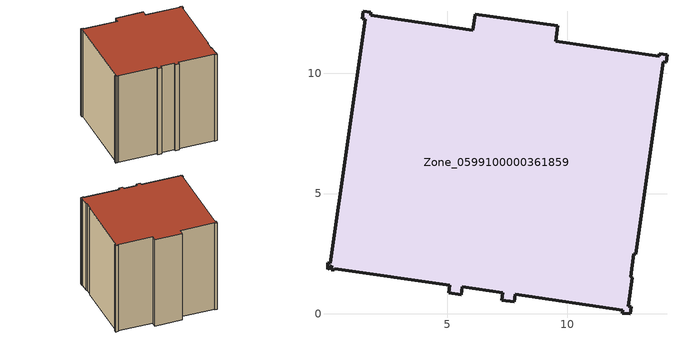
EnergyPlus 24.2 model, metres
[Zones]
Zone_0599100000361859
 floor ground (C_G): 12.85,2.48 12.77,2.49 12.63,1.53 12.71,1.5 12.54,0.32 12.66,0.3 12.62,0 12.29,0.03 12.31,0.15 7.84,0.81 7.79,0.49 7.27,0.56 7.31,0.88 5.64,1.12 5.59,0.8 5.07,0.88 5.11,1.19 0.33,1.88 0.32,1.82 0.19,1.84 0.21,2 0.03,1.86 0.03,2.12 0.15,2.11 1.59,12.25 1.47,12.27 1.51,12.58 1.83,12.54 1.82,12.42 6.08,11.8 6.18,12.46 9.61,11.98 9.52,11.33 13.82,10.71 13.83,10.82 14.15,10.77 14.11,10.46 13.99,10.47 z2.05
 wall outside (C_F): 0.33,1.88 5.11,1.19 5.07,0.88 5.59,0.8 5.64,1.12 7.31,0.88 7.27,0.56 7.79,0.49 7.84,0.81 12.31,0.15 12.29,0.03 12.62,0 12.66,0.3 12.54,0.32 12.71,1.5 12.63,1.53 12.77,2.49 12.85,2.48 13.99,10.47 14.11,10.46 14.15,10.77 13.83,10.82 13.82,10.71 9.52,11.33 9.61,11.98 6.18,12.46 6.08,11.8 1.82,12.42 1.83,12.54 1.51,12.58 1.47,12.27 1.59,12.25 0.15,2.11 0.03,2.12 0.03,1.86 0.21,2 0.19,1.84 0.32,1.82 0.33,1.88 z2.05:14.12
 roof outside (C_R): 12.77,2.49 12.85,2.48 13.99,10.47 14.11,10.46 14.15,10.77 13.83,10.82 13.82,10.71 9.52,11.33 9.61,11.98 6.18,12.46 6.08,11.8 1.82,12.42 1.83,12.54 1.51,12.58 1.47,12.27 1.59,12.25 0.15,2.11 0.03,2.12 0.03,1.86 0.21,2 0.19,1.84 0.32,1.82 0.33,1.88 5.11,1.19 5.07,0.88 5.59,0.8 5.64,1.12 7.31,0.88 7.27,0.56 7.79,0.49 7.84,0.81 12.31,0.15 12.29,0.03 12.62,0 12.66,0.3 12.54,0.32 12.71,1.5 12.63,1.53 z14.12
[BUILDING]
Pand.0599100000361859: North Axis=0; Terrain=City; Loads Convergence Tolerance Value=0.04; Temperature Convergence Tolerance Value=0.4; Solar Distribution=FullExterior; Maximum Number of Warmup Days=25; Minimum Number of Warmup Days=1
[Site:Location]
Rotterdam.The.Hague.AP_ZH_NLD Design_Conditions: Latitude=51.96; Longitude=4.45; Time Zone=1; Elevation=-4.5
[SITE:GROUNDTEMPERATURE:BUILDINGSURFACE]
18, 18, 18, 18, 18, 18, 18, 18, 18, 18, 18, 18
[MATERIAL] Thermal Absorptance=0.9; Solar Absorptance=0.7; Visible Absorptance=0.7
Name | Roughness | Thickness | Conductivity | Density | Specific Heat
G.D.1992-2005 | MediumSmooth | 0.15 | 0.06 | 540 | 1210
F.D.1992-2005 | Rough | 0.3 | 0.12 | 1920 | 840
R.D.1992-2005 | MediumRough | 0.2 | 0.08 | 1500 | 1000
[CONSTRUCTION]
C_G: G.D.1992-2005
C_F: F.D.1992-2005
C_R: R.D.1992-2005
[ZONE]
Zone_0599100000361859: Type=1; Multiplier=1; Ceiling Height=Autocalculate; Volume=Autocalculate; Floor Area=autocalculate; Part of Total Floor Area=Yes
[ZONEINFILTRATION:DESIGNFLOWRATE]
Infil_Zone_0599100000361859: Zone or ZoneList or Space or SpaceList=Zone_0599100000361859; Schedule=AlwaysOn; Design Flow Rate Calculation Method=Flow/Area; Flow Rate per Floor Area=0.0021; Constant Term Coefficient=1; Temperature Term Coefficient=0; Velocity Term Coefficient=0; Velocity Squared Term Coefficient=0
[HVACTEMPLATE:ZONE:IDEALLOADSAIRSYSTEM]
Zone_0599100000361859: Maximum Heating Supply Air Temperature=50; Minimum Cooling Supply Air Temperature=13; Maximum Heating Supply Air Humidity Ratio=0.0156; Minimum Cooling Supply Air Humidity Ratio=0.0077; Heating Limit=NoLimit; Cooling Limit=NoLimit; Dehumidification Control Type=ConstantSensibleHeatRatio; Cooling Sensible Heat Ratio=0.7; Dehumidification Setpoint=60; Humidification Control Type=None; Humidification Setpoint=30; Outdoor Air Method=None; Outdoor Air Flow Rate per Person=0.00944; Outdoor Air Flow Rate per Zone Floor Area=0; Outdoor Air Flow Rate per Zone=0; Demand Controlled Ventilation Type=None; Outdoor Air Economizer Type=NoEconomizer; Heat Recovery Type=None; Sensible Heat Recovery Effectiveness=0.7; Latent Heat Recovery Effectiveness=0.65
[ZONECONTROL:THERMOSTAT]
ThermostatControl_Zone_0599100000361859: Zone or ZoneList=Zone_0599100000361859; Control Type Schedule=DualSetpointControlType; Control 1=Thermostat_Zone_0599100000361859; Temperature Difference Between Cutout And Setpoint=0
[THERMOSTATSETPOINT:DUALSETPOINT]
Thermostat_Zone_0599100000361859: Heating Setpoint Temperature Schedule=HeatingSetpoint_Zone_0599100000361859; Cooling Setpoint Temperature Schedule=CoolingSetpoint_Zone_0599100000361859
[SCHEDULE:COMPACT]
HeatingSetpoint_Zone_0599100000361859: Through: 12/31, For: AllDays, Until: 24:00, 21
CoolingSetpoint_Zone_0599100000361859: Through: 12/31, For: AllDays, Until: 24:00, 24
DualSetpointControlType: Through: 12/31, For: AllDays, Until: 24:00, 4
AlwaysOn: Through: 12/31, For: AllDays, Until: 24:00, 1
